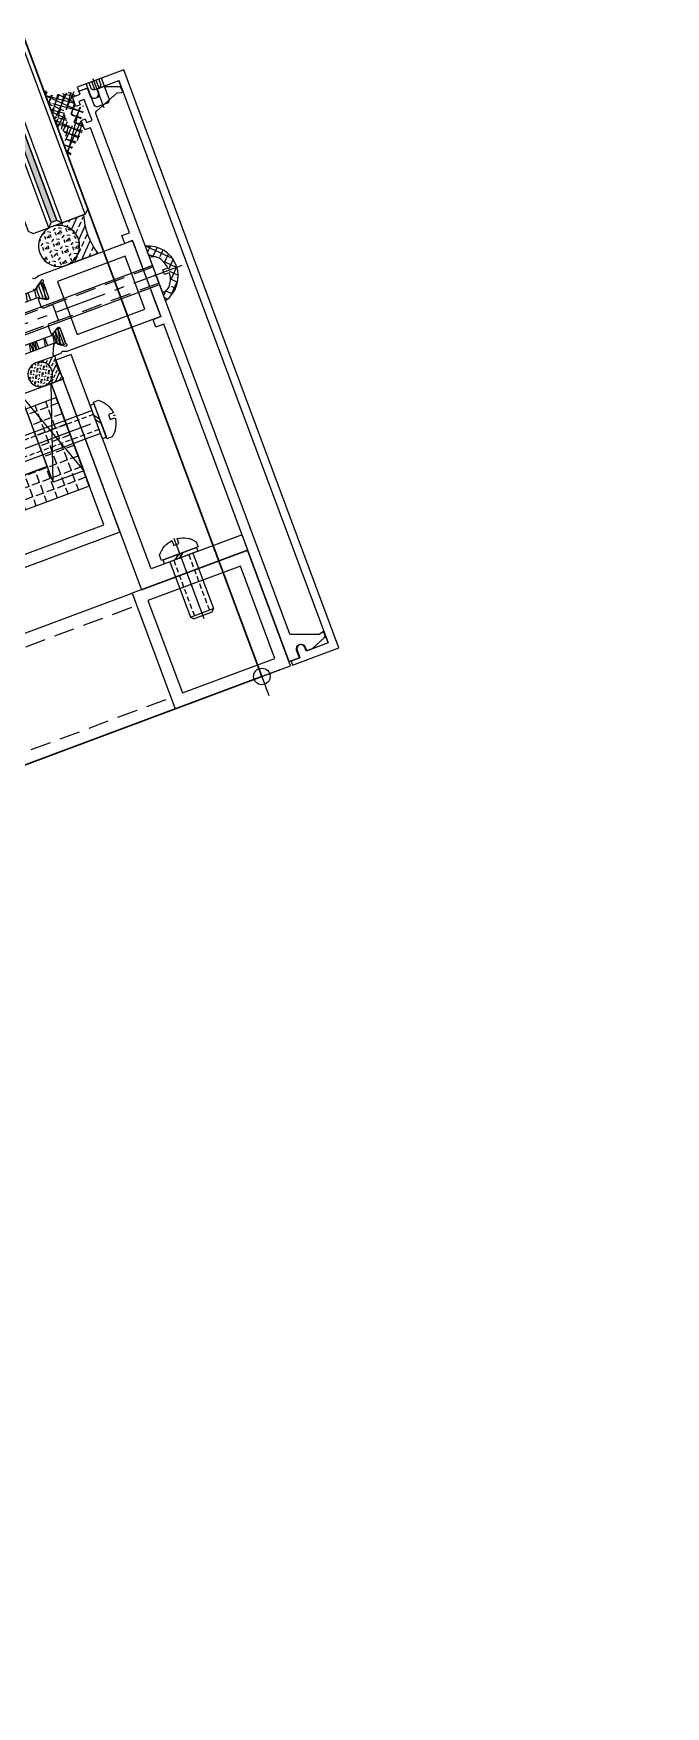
# Model space of a CAD drawing. Extents: x 12199666 to 24617114, y 1197707 to 2548648.
# Drawn here: x 12328506.2 to 12328660.1, y 1260026.6 to 1260433.6 of the extents above; entities that cross this region are included whole.
import ezdxf

# ---------------------------------------------------------------- set-up
doc = ezdxf.new("R2010")
doc.units = 0
doc.header["$LTSCALE"] = 10
doc.header["$MEASUREMENT"] = 0
for name, pattern in [('TX-PLAN-T1-F11$0$ACAD_ISO04W100', [30, 24, -3, 0, -3]), ('TX-PLAN-T1-F11$0$CENTER', [2, 1.25, -0.25, 0.25, -0.25]), ('TX-PLAN-T1-F11$0$CENTER2', [1.125, 0.75, -0.125, 0.125, -0.125]), ('TX-PLAN-T1-F11$0$CONTINOUS', [0]), ('TX-PLAN-T1-F11$0$DASHED', [0.75, 0.5, -0.25]), ('TX-PLAN-T1-F11$0$HIDDEN', [0.375, 0.25, -0.125])]:
    doc.linetypes.add(name, pattern=pattern)
for name, color, linetype in [('TX-PLAN-T1-F11$0$01', 1, 'Continuous'), ('TX-PLAN-T1-F11$0$F-Alum', 4, 'Continuous'), ('TX-PLAN-T1-F11$0$F-Bolt', 32, 'Continuous'), ('TX-PLAN-T1-F11$0$F-center', 6, 'TX-PLAN-T1-F11$0$ACAD_ISO04W100'), ('TX-PLAN-T1-F11$0$F-dashed line', 8, 'TX-PLAN-T1-F11$0$DASHED'), ('TX-PLAN-T1-F11$0$F-dim', 1, 'Continuous'), ('TX-PLAN-T1-F11$0$F-Glass', 5, 'Continuous'), ('TX-PLAN-T1-F11$0$F-Glazing', 8, 'Continuous'), ('TX-PLAN-T1-F11$0$F-Misc', 1, 'Continuous'), ('TX-PLAN-T1-F11$0$F_MISC', 8, 'Continuous'), ('TX-PLAN-T1-F11$0$HAT', 155, 'Continuous'), ('TX-PLAN-T1-F11$0$Hatch', 8, 'Continuous'), ('TX-PLAN-T1-F11$0$Hatch @ 1 VP1', 8, 'Continuous'), ('TX-PLAN-T1-F11$0$Hatch @ 1 VPModel', 8, 'Continuous'), ('TX-PLAN-T1-F11$0$TC', 4, 'Continuous'), ('TX-PLAN-T1-F11$0$中心线', 1, 'TX-PLAN-T1-F11$0$CENTER2'), ('TX-PLAN-T1-F11$0$虚线', 8, 'TX-PLAN-T1-F11$0$HIDDEN'), ('TX-PLAN-T1-F11$0$螺栓钉类', 241, 'Continuous')]:
    doc.layers.add(name, color=color, linetype=linetype)
for name, color, linetype, lineweight in [('TX-PLAN-T1-F11$0$_EDO-ALUMINIUM-SECTION', 90, 'Continuous', 30), ('TX-PLAN-T1-F11$0$A-ANNO-SYMB', 7, 'Continuous', 25), ('TX-PLAN-T1-F11$0$幕墙线', 114, 'Continuous', 30)]:
    doc.layers.add(name, color=color, linetype=linetype, lineweight=lineweight)

# ---------------------------------------------------------------- blocks, each defined once
blk = doc.blocks.new('TX-PLAN-T1-F11$0$A$C3FFC0167')
at = {"layer": 'TX-PLAN-T1-F11$0$F-dim'}
for p, q in [((0, 5), (0, -5)), ((-5, 0), (5, 0))]:
    blk.add_line(p, q, dxfattribs=at)
blk.add_circle((0, 0), 2, dxfattribs=at)
blk = doc.blocks.new('*U340')
at = {"layer": 'TX-PLAN-T1-F11$0$Hatch @ 1 VP1'}
h = blk.add_hatch(dxfattribs=at)
h.set_pattern_fill('M_GASKET-PISA', color=256, style=0, pattern_type=2)
h.set_pattern_definition([(35.42361603529756, (46.60972058696914, 1.263505759628975), (-0.8694256507828639, 1.222333439680349), []), (125.4236160352975, (46.60972058696914, 1.263505759628975), (-1.222333439680349, -0.8694256507828639), [])])
edge = h.paths.add_edge_path()
edge.add_arc((-1.005758292417113, 2.700000001565058), 1.500000000000064, 269.9999999999914, 310.5724313148193)
edge.add_line((-0.03014508089836454, 1.560623478412708), (1.229683999648614, 2.639376524703948))
edge.add_arc((2.205297211167363, 1.500000001551598), 1.500000000000089, 89.99999999999142, 130.5724313148186, ccw=False)
edge.add_line((2.20529721116759, 3.000000001551598), (2.741785272946117, 3.00000000156524))
edge.add_arc((2.741785272946345, 6.00000000156524), 3.000000000000028, 269.9999999999956, 323.2382780301331)
edge.add_line((5.145179432466875, 4.204534459154274), (7.713046174758574, 7.641857975019775))
edge.add_arc((7.793159313408751, 7.58200912360553), 0.09999999999985255, 115.93827802975, 143.2382780298942, ccw=False)
edge.add_line((7.749419046879666, 7.671935699677306), (9.503507258835953, 8.525123814462859))
edge.add_arc((9.394279516007828, 8.750000003056812), 0.249999999999963, 295.9069544241082, 449.9999999998437)
edge.add_line((9.39427951600851, 9.000000003056812), (6.620583798811595, 9.000000003062269))
edge.add_line((6.620583798811595, 9.000000003062269), (4.773622509620282, 8.04671219667307))
edge.add_arc((3.62699862340969, 10.26825527831079), 2.499999999999945, 214.0621029693552, 297.299999999996, ccw=False)
edge.add_arc((1.307391891253701, 8.70000000312939), 0.2999999999997213, 34.06210296926611, 89.99999999978287)
edge.add_line((1.307391891254838, 9.000000003128662), (-1.589216802361761, 9.000000003135028))
edge.add_arc((-1.589216802362216, 8.750000003135028), 0.2499999999999152, 89.99999999989583, 256.4770942316625)
edge.add_line((-1.64767532243286, 8.506930874220416), (-0.02726917610675628, 8.096945104279257))
edge.add_arc((-0.05179766443939116, 7.999999999915417), 0.0999999999999834, -90.00000000013023, 75.80132993312759, ccw=False)
edge.add_line((-0.05179766443961853, 7.899999999915053), (-0.108955418213327, 7.899999999915053))
edge.add_arc((-0.1089554182137817, 10.39999999991505), 2.499999999999434, 215.2344178976467, 270.00000000001046, ccw=False)
edge.add_arc((-2.2326314786485, 8.900000003135574), 0.1000000000007252, 35.234417898605, 90.00000000078164)
edge.add_line((-2.232631478649864, 9.000000003135938), (-4.881168839528527, 9.000000003142304))
edge.add_arc((-4.881168839528982, 8.750000003142304), 0.2500000000000154, 89.99999999989578, 256.4770942317193)
edge.add_line((-4.939627359599399, 8.506930874227692), (-3.319221213273295, 8.096945104286533))
edge.add_arc((-3.34374970160593, 7.999999999922693), 0.0999999999999834, -90.00000000013023, 75.80132993312759, ccw=False)
edge.add_line((-3.343749701606157, 7.899999999922329), (-3.400907455379411, 7.899999999922329))
edge.add_arc((-3.400907455379865, 10.39999999992233), 2.499999999999949, 214.3262280799825, 270.0000000000104, ccw=False)
edge.add_arc((-5.548092091564513, 8.933849210224253), 0.1000000000000372, 34.32622808016425, 110.1544525972612)
edge.add_arc((-6.443927377176806, 11.37464398673728), 2.499999999999543, 265.3665045616222, 290.154452597025, ccw=False)
edge.add_line((-6.645881460149894, 8.88281442828611), (-8.091786761774756, 9.000000003144123))
edge.add_arc((-8.111982170071997, 8.750817047299279), 0.2499999999999778, 85.36650456163848, 250.7880419743665)
edge.add_line((-8.194248104436383, 8.514740119067937), (-7.412072788158412, 8.239907198840228))
edge.add_arc((-8.075076055456293, 6.352997909141777), 1.999999999999966, 8.473551534714375, 70.64005609634751, ccw=False)
edge.add_line((-6.096908078050546, 6.64770361517094), (-5.244518011203127, 2.024790390883936))
edge.add_arc((-4.749999999999773, 2.098627621301603), 0.5000000000001517, 188.4921821239047, 359.9999999997688)
edge.add_line((-4.249999999999773, 2.098627621299784), (-4.249999999999773, 2.700000001565058))
edge.add_arc((-3.949999999999818, 2.700000001565058), 0.3000000000000682, 90, 180.0000000000217, ccw=False)
edge.add_line((-3.949999999999818, 3.00000000156524), (-1.55130166063168, 3.00000000156524))
edge.add_arc((-1.55130166063168, 2.700000001565058), 0.3000000000000966, 2.7114310796605423e-11, 90, ccw=False)
edge.add_line((-1.251301660631498, 2.700000001565058), (-1.251301660631498, 1.400000001564877))
edge.add_arc((-1.051301660631452, 1.400000001564877), 0.1999999999999602, 180.0000000000408, 270)
edge.add_line((-1.051301660631452, 1.200000001565058), (-1.00575829241734, 1.200000001565058))
edge = h.paths.add_edge_path(flags=16)
edge.add_arc((-1.310476532774146, 5.200000001565058), 0.4999999999999456, 188.3111422397304, 269.9999999999739)
edge.add_line((-1.310476532774373, 4.700000001565058), (1.520024613216037, 4.700000001565058))
edge.add_arc((1.520024613216037, 5.200000001565058), 0.4999999999999762, 270, 323.238278030144)
edge.add_line((1.920590306469421, 4.900755744496564), (2.29411737345049, 5.400755744496564))
edge.add_arc((1.893551680196879, 5.700000001565058), 0.5000000000000022, 323.2382780301569, 450)
edge.add_line((1.893551680196879, 6.200000001565058), (-1.456559369031083, 6.200000001565058))
edge.add_arc((-1.456559369031311, 5.700000001565058), 0.4999999999998603, 89.99999999997395, 188.3111422397347)
edge.add_line((-1.95130821782368, 5.627725686498707), (-1.80522538156697, 5.127725686498707))
at = {"layer": 'TX-PLAN-T1-F11$0$Hatch @ 1 VPModel'}
h = blk.add_hatch(dxfattribs=at)
h.set_pattern_fill('M_GASKET-PISA', color=256, style=0, pattern_type=2)
h.set_pattern_definition([(45, (45.74999999999977, 8.999999999998408), (-1.060660171779821, 1.060660171779821), []), (135, (45.74999999999977, 8.999999999998408), (-1.060660171779821, -1.060660171779821), [])])
edge = h.paths.add_edge_path()
edge.add_arc((-1.005758292417113, 2.700000001565058), 1.500000000000064, 269.9999999999914, 310.5724313148193)
edge.add_line((-0.03014508089836454, 1.560623478412708), (1.229683999648614, 2.639376524703948))
edge.add_arc((2.205297211167363, 1.500000001551598), 1.500000000000089, 89.99999999999142, 130.5724313148186, ccw=False)
edge.add_line((2.20529721116759, 3.000000001551598), (2.741785272946117, 3.00000000156524))
edge.add_arc((2.741785272946345, 6.00000000156524), 3.000000000000028, 269.9999999999956, 323.2382780301331)
edge.add_line((5.145179432466875, 4.204534459154274), (7.713046174758574, 7.641857975019775))
edge.add_arc((7.793159313408751, 7.58200912360553), 0.09999999999985255, 115.93827802975, 143.2382780298942, ccw=False)
edge.add_line((7.749419046879666, 7.671935699677306), (9.503507258835953, 8.525123814462859))
edge.add_arc((9.394279516007828, 8.750000003056812), 0.249999999999963, 295.9069544241082, 449.9999999998437)
edge.add_line((9.39427951600851, 9.000000003056812), (6.620583798811595, 9.000000003062269))
edge.add_line((6.620583798811595, 9.000000003062269), (4.773622509620282, 8.04671219667307))
edge.add_arc((3.62699862340969, 10.26825527831079), 2.499999999999945, 214.0621029693552, 297.299999999996, ccw=False)
edge.add_arc((1.307391891253701, 8.70000000312939), 0.2999999999997213, 34.06210296926611, 89.99999999978287)
edge.add_line((1.307391891254838, 9.000000003128662), (-1.589216802361761, 9.000000003135028))
edge.add_arc((-1.589216802362216, 8.750000003135028), 0.2499999999999152, 89.99999999989583, 256.4770942316625)
edge.add_line((-1.64767532243286, 8.506930874220416), (-0.02726917610675628, 8.096945104279257))
edge.add_arc((-0.05179766443939116, 7.999999999915417), 0.0999999999999834, -90.00000000013023, 75.80132993312759, ccw=False)
edge.add_line((-0.05179766443961853, 7.899999999915053), (-0.108955418213327, 7.899999999915053))
edge.add_arc((-0.1089554182137817, 10.39999999991505), 2.499999999999434, 215.2344178976467, 270.00000000001046, ccw=False)
edge.add_arc((-2.2326314786485, 8.900000003135574), 0.1000000000007252, 35.234417898605, 90.00000000078164)
edge.add_line((-2.232631478649864, 9.000000003135938), (-4.881168839528527, 9.000000003142304))
edge.add_arc((-4.881168839528982, 8.750000003142304), 0.2500000000000154, 89.99999999989578, 256.4770942317193)
edge.add_line((-4.939627359599399, 8.506930874227692), (-3.319221213273295, 8.096945104286533))
edge.add_arc((-3.34374970160593, 7.999999999922693), 0.0999999999999834, -90.00000000013023, 75.80132993312759, ccw=False)
edge.add_line((-3.343749701606157, 7.899999999922329), (-3.400907455379411, 7.899999999922329))
edge.add_arc((-3.400907455379865, 10.39999999992233), 2.499999999999949, 214.3262280799825, 270.0000000000104, ccw=False)
edge.add_arc((-5.548092091564513, 8.933849210224253), 0.1000000000000372, 34.32622808016425, 110.1544525972612)
edge.add_arc((-6.443927377176806, 11.37464398673728), 2.499999999999543, 265.3665045616222, 290.154452597025, ccw=False)
edge.add_line((-6.645881460149894, 8.88281442828611), (-8.091786761774756, 9.000000003144123))
edge.add_arc((-8.111982170071997, 8.750817047299279), 0.2499999999999778, 85.36650456163848, 250.7880419743665)
edge.add_line((-8.194248104436383, 8.514740119067937), (-7.412072788158412, 8.239907198840228))
edge.add_arc((-8.075076055456293, 6.352997909141777), 1.999999999999966, 8.473551534714375, 70.64005609634751, ccw=False)
edge.add_line((-6.096908078050546, 6.64770361517094), (-5.244518011203127, 2.024790390883936))
edge.add_arc((-4.749999999999773, 2.098627621301603), 0.5000000000001517, 188.4921821239047, 359.9999999997688)
edge.add_line((-4.249999999999773, 2.098627621299784), (-4.249999999999773, 2.700000001565058))
edge.add_arc((-3.949999999999818, 2.700000001565058), 0.3000000000000682, 90, 180.0000000000217, ccw=False)
edge.add_line((-3.949999999999818, 3.00000000156524), (-1.55130166063168, 3.00000000156524))
edge.add_arc((-1.55130166063168, 2.700000001565058), 0.3000000000000966, 2.7114310796605423e-11, 90, ccw=False)
edge.add_line((-1.251301660631498, 2.700000001565058), (-1.251301660631498, 1.400000001564877))
edge.add_arc((-1.051301660631452, 1.400000001564877), 0.1999999999999602, 180.0000000000408, 270)
edge.add_line((-1.051301660631452, 1.200000001565058), (-1.00575829241734, 1.200000001565058))
edge = h.paths.add_edge_path(flags=16)
edge.add_arc((-1.310476532774146, 5.200000001565058), 0.4999999999999456, 188.3111422397304, 269.9999999999739)
edge.add_line((-1.310476532774373, 4.700000001565058), (1.520024613216037, 4.700000001565058))
edge.add_arc((1.520024613216037, 5.200000001565058), 0.4999999999999762, 270, 323.238278030144)
edge.add_line((1.920590306469421, 4.900755744496564), (2.29411737345049, 5.400755744496564))
edge.add_arc((1.893551680196879, 5.700000001565058), 0.5000000000000022, 323.2382780301569, 450)
edge.add_line((1.893551680196879, 6.200000001565058), (-1.456559369031083, 6.200000001565058))
edge.add_arc((-1.456559369031311, 5.700000001565058), 0.4999999999998603, 89.99999999997395, 188.3111422397347)
edge.add_line((-1.95130821782368, 5.627725686498707), (-1.80522538156697, 5.127725686498707))
blk = doc.blocks.new('TX-PLAN-T1-F11$0$A$C08103915')
at = {"layer": 'TX-PLAN-T1-F11$0$Hatch'}
blk.add_blockref('*U340', (0, 0), dxfattribs=at)
blk = doc.blocks.new('*U170')
at = {"layer": 'TX-PLAN-T1-F11$0$HAT'}
h = blk.add_hatch(dxfattribs=at)
h.set_pattern_fill('ANSI33', color=256, scale=0.8333333333333334)
h.set_pattern_definition([(45, (-71600.10462562989, -19870.70319001427), (-1.870886691889406, 1.870886691889406), []), (45, (-71598.23373812989, -19870.70319001427), (-1.870886691889406, 1.870886691889406), [1.322916666666667, -0.6614583333333337])])
edge = h.paths.add_edge_path()
edge.add_arc((5, 18.47060166783501), 19.13538936034043, 254.8530260690202, 285.14697393097975, ccw=False)
edge.add_line((0, -5.921189464667496e-16), (0, -7.911287266330572))
edge.add_arc((5, -8.171557151248035), 5.006769458742329, 2.979783772836811, 177.0202162271633, ccw=False)
edge.add_line((10, -7.911287266330572), (10, -8.881784197001252e-16))
h = blk.add_hatch(dxfattribs=at)
h.set_pattern_fill('HEX', color=256, scale=0.8333333333333334)
h.set_pattern_definition([(0, (-71600.10462562989, -19870.70319001427), (0, 1.374815), [0.79375, -1.5875]), (120, (-71600.10462562989, -19870.70319001427), (-1.190624715503903, -0.6874074999999996), [0.7937499999999992, -1.587499999999998]), (59.99999999999999, (-71599.31087562989, -19870.70319001427), (-1.190624715503903, 0.6874075000000001), [0.7937499999999998, -1.5875])])
edge = h.paths.add_edge_path()
edge.add_arc((5, -8.17155715124803), 5.006769458742329, 0, 360)
at = {"layer": 'TX-PLAN-T1-F11$0$01'}
blk.add_lwpolyline([(10, -5.921189464667496e-16, -0.1329575385010826), (0, -5.921189464667496e-16), (0, -7.911287266330572, -0.9492999147649731), (10, -7.911287266330572)], format="xyb", close=True, dxfattribs=at)
blk.add_circle((5, -8.17155715124803), 5.006769458742329, dxfattribs=at)
blk = doc.blocks.new('*U163')
at = {"linetype": 'Continuous'}
blk.add_hatch(color=4, dxfattribs=at).paths.add_polyline_path([(-39.56000000512402, 1.000000000547189), (-39.55999974921176, 715.1501505394342), (-41.07999974921176, 715.1501505388864), (-41.08000000512402, 0.9999999999995453)])
at = {"color": 4, "linetype": 'Continuous'}
blk.add_lwpolyline([(-39.56000000512402, 1.000000000547189), (-39.55999974921176, 715.1501505394342), (-41.07999974921176, 715.1501505388864), (-41.08000000512402, 0.9999999999995453)], close=True, dxfattribs=at)
at = {"layer": 'TX-PLAN-T1-F11$0$F-Glass'}
for points in [[(-49.07999974921176, 715.1501505388866), (-49.08000000512402, 0.9999999999995453), (-48.08000000512402, -4.547473508864641e-13), (-42.08000000512402, -4.547473508864641e-13), (-41.08000000512402, 0.9999999999995453), (-41.07999974921176, 715.1501505388868)], [(-33.55999974921176, 715.150150540155), (-33.56000000512402, 1.000000001267765), (-34.56000000512402, 1.267764559997886e-09), (-38.56000000512402, 5.471889608088532e-10), (-39.56000000512402, 1.000000000547189), (-39.55999974921176, 715.1501505394344)]]:
    blk.add_lwpolyline(points, dxfattribs=at)
at = {"layer": 'TX-PLAN-T1-F11$0$TC', "color": 9, "linetype": 'Continuous'}
for p, q in [((-48.08000000512402, -4.547473508864641e-13), (-48.07999974921176, 715.1501505388866)), ((-42.08000000512402, -4.547473508864641e-13), (-42.07999974921176, 715.1501505388868)), ((-38.56000000512402, 5.471889608088532e-10), (-38.55999974921176, 715.1501505394344))]:
    blk.add_line(p, q, dxfattribs=at)
blk = doc.blocks.new('TX-PLAN-T1-F11$0$ld')
blk.add_lwpolyline([(2, 3.637978807091713e-12), (2, 5.599999999954889), (1.5, 6.099999999954889), (-1.5, 6.099999999954889), (-2, 5.599999999954889), (-2, -3.637978807091713e-12)])
at = {"layer": 'TX-PLAN-T1-F11$0$A-ANNO-SYMB', "color": 0}
blk.add_line((-2, -3.637978807091713e-12), (2, 3.637978807091713e-12), dxfattribs=at)
at = {"layer": 'TX-PLAN-T1-F11$0$F-center'}
blk.add_lwpolyline([(0, -0.6418073780077975), (0, 6.887223995901877)], dxfattribs=at)
at = {"layer": 'TX-PLAN-T1-F11$0$F-dashed line'}
for points in [[(1.299999999988358, 3.637978807091713e-12), (1.299999999988358, 1.519894829230907), (0.7404679261962883, 1.999999999952706), (-0.7404679261962883, 1.999999999952706), (-1.299999999988358, 1.519894829230907), (-1.299999999988358, -3.637978807091713e-12)], [(-0.5557468123733997, 0), (-0.5557468123733997, 1.999999999952706)], [(0.5557468123733997, 0), (0.5557468123733997, 1.999999999952706)]]:
    blk.add_lwpolyline(points, dxfattribs=at)
blk = doc.blocks.new('TX-PLAN-T1-F11$0$qertqtwet')
at = {"layer": 'TX-PLAN-T1-F11$0$F-Glazing'}
h = blk.add_hatch(dxfattribs=at)
h.set_pattern_fill('ANSI37', color=256, angle=270.0000000000034, style=0)
h.set_pattern_definition([(315.0000000000033, (-29614.42304775224, -25731.69154979243), (1.122532015133579, 1.122532015133709), []), (45.00000000000334, (-29614.42304775224, -25731.69154979243), (-1.122532015133709, 1.122532015133579), [])])
h.paths.add_polyline_path([(-29820.57937317537, -22812.52878940574), (-29818.8122062625, -22812.52878940575), (-29818.8122062625, -22810.33161240899, 0.323428697050681), (-29824.22649746502, -22816.97082330404), (-29822.2096299913, -22816.97082330405, -0.1185157189850159), (-29821.23881053725, -22812.93261066923, -0.2818610536571748)])
h.paths.add_polyline_path([(-29822.2096299913, -22816.97082330405), (-29824.22649746502, -22816.97082330404, 0.3560576311528728), (-29818.8122062625, -22824.46540130571), (-29818.8122062625, -22821.41285720236), (-29820.57937317537, -22821.41285720236, -0.2818610536571745), (-29821.23881053725, -22821.00903593886, -0.1185157189850159)])
at = {"color": 8, "linetype": 'TX-PLAN-T1-F11$0$DASHED'}
for p, q in [((-29818.81220626278, -22814.88745477372, -46928.13187290396), (-29758.81220626278, -22814.88745477372, -46928.13187290396)), ((-29818.81220626278, -22814.88745477372, -46928.13187290396), (-29758.81220626278, -22814.88745477372, -46928.13187290396)), ((-29818.81220626278, -22819.05412144038, -46928.13187290396), (-29758.81220626278, -22819.05412144038, -46928.13187290396)), ((-29818.81220626278, -22819.05412144038, -46928.13187290396), (-29758.81220626278, -22819.05412144038, -46928.13187290396))]:
    blk.add_line(p, q, dxfattribs=at)
at = {"color": 8, "linetype": 'TX-PLAN-T1-F11$0$CENTER'}
blk.add_line((-29825.47887292947, -22816.97078810705, -46928.13187290396), (-29754.64553959612, -22816.97078810705, -46928.13187290396), dxfattribs=at)
blk.add_line((-29825.47887292947, -22816.97078810705, -46928.13187290396), (-29754.64553959612, -22816.97078810705, -46928.13187290396), dxfattribs=at)
blk.add_arc((-29816.92428280844, -22817.39850685732, -23464.06593645198), 7.314728437362906, 104.9572881810436, 255.0427118187282)
at = {"layer": 'TX-PLAN-T1-F11$0$F-Bolt', "elevation": -46928.13187290396}
blk.add_lwpolyline([(-29820.98789410364, -22820.49255707884, 0.2099352819367999), (-29819.32357117219, -22821.47078796239), (-29818.81220753584, -22821.47078810705), (-29818.81220498975, -22812.47078810705), (-29819.3235686261, -22812.47078796277, 0.2099352819368), (-29820.98789211101, -22813.44901790502, 0.1433843212667726), (-29822.08493336194, -22816.35715081947), (-29820.79994085657, -22816.35715118109), (-29820.79994120376, -22817.58442390836), (-29822.08493370902, -22817.58442354483, 0.1433843212667727)], format="xyb", close=True, dxfattribs=at)
blk.add_lwpolyline([(-29820.98789410364, -22820.49255707884, 0.2099352819367999), (-29819.32357117219, -22821.47078796239), (-29818.81220753584, -22821.47078810705), (-29818.81220498975, -22812.47078810705), (-29819.3235686261, -22812.47078796277, 0.2099352819368), (-29820.98789211101, -22813.44901790502, 0.1433843212667726), (-29822.08493336194, -22816.35715081947), (-29820.79994085657, -22816.35715118109), (-29820.79994120376, -22817.58442390836), (-29822.08493370902, -22817.58442354483, 0.1433843212667727)], format="xyb", close=True, dxfattribs=at)
blk.add_lwpolyline([(-29818.81220626278, -22819.47078810705), (-29759.22887292947, -22819.47078810705), (-29758.81220626278, -22819.05412144038), (-29758.81220626278, -22814.88745477372), (-29759.22887292947, -22814.47078810705), (-29818.81220626278, -22814.47078810705)], dxfattribs=at)
blk.add_lwpolyline([(-29818.81220626278, -22819.47078810705), (-29759.22887292947, -22819.47078810705), (-29758.81220626278, -22819.05412144038), (-29758.81220626278, -22814.88745477372), (-29759.22887292947, -22814.47078810705), (-29818.81220626278, -22814.47078810705)], dxfattribs=at)
blk = doc.blocks.new('*U341')
at = {"layer": 'TX-PLAN-T1-F11$0$Hatch @ 1 VP1'}
h = blk.add_hatch(dxfattribs=at)
h.set_pattern_fill('M_SYNTHETIC-PISA', color=256, pattern_type=2)
h.set_pattern_definition([(80.42361603529756, (60.74734227051181, 419.571008317605), (-5.916388149900571, 0.9981739626518497), []), (80.42361603529756, (61.48689078924938, 419.4462365722735), (-5.916388149900571, 0.9981739626518497), []), (80.42361603529756, (62.22643930798695, 419.321464826942), (-5.916388149900571, 0.9981739626518497), []), (80.42361603529756, (64.44508486419966, 418.9471495909476), (-5.916388149900571, 0.9981739626518497), [])])
edge = h.paths.add_edge_path()
edge.add_arc((-6.87320508075617, -1.599999999999832), 0.5000000000000772, 270.0000000000381, 300.0000000000389, ccw=False)
edge.add_line((-6.873205080755838, -2.099999999999909), (-6.900000000000205, -2.099999999999909))
edge.add_arc((-6.900000000000205, -1.599999999999909), 0.5, 180, 270, ccw=False)
edge.add_line((-7.400000000000205, -1.599999999999909), (-7.400000000000205, 1.600000000000364))
edge.add_arc((-6.900000000000205, 1.600000000000364), 0.5, 90, 180, ccw=False)
edge.add_line((-6.900000000000205, 2.100000000000364), (-6.873205080757202, 2.099999999999909))
edge.add_arc((-6.873205080757574, 1.599999999999688), 0.5000000000002212, 59.999999999965496, 89.99999999995748, ccw=False)
edge.add_line((-6.623205080757202, 2.033012701891948), (-4.833974596215853, 1))
edge.add_line((-4.833974596215853, 1), (4.833974596215398, 1))
edge.add_line((4.833974596215398, 1), (6.623205080756748, 2.033012701891948))
edge.add_arc((6.87320508075709, 1.599999999999793), 0.5000000000001159, 90.00000000003928, 120.00000000003769, ccw=False)
edge.add_line((6.873205080756748, 2.099999999999909), (6.89999999999975, 2.100000000000364))
edge.add_arc((6.89999999999975, 1.600000000000364), 0.5, 0, 90, ccw=False)
edge.add_line((7.39999999999975, 1.600000000000364), (7.39999999999975, -1.599999999999909))
edge.add_arc((6.89999999999975, -1.599999999999909), 0.5, -90, 0, ccw=False)
edge.add_line((6.89999999999975, -2.099999999999909), (6.873205080755383, -2.099999999999909))
edge.add_arc((6.873205080755718, -1.599999999999822), 0.5000000000000873, 239.99999999996152, 269.99999999996163, ccw=False)
edge.add_line((6.623205080755383, -2.033012701891948), (4.833974596216308, -1))
edge.add_line((4.833974596216308, -1), (-4.833974596216308, -1))
edge.add_line((-4.833974596216308, -1), (-6.623205080755838, -2.033012701891948))
at = {"layer": 'TX-PLAN-T1-F11$0$Hatch @ 1 VPModel'}
h = blk.add_hatch(dxfattribs=at)
h.set_pattern_fill('M_SYNTHETIC-PISA', color=256, pattern_type=2)
h.set_pattern_definition([(90, (-9.900000006500932, 423.8302261678061), (-6, 3.673940397442059e-16), []), (90, (-9.150000006500932, 423.8302261678061), (-6, 3.673940397442059e-16), []), (90, (-8.400000006500932, 423.8302261678061), (-6, 3.673940397442059e-16), []), (90, (-6.150000006500932, 423.8302261678061), (-6, 3.673940397442059e-16), [])])
edge = h.paths.add_edge_path()
edge.add_arc((-6.87320508075617, -1.599999999999832), 0.5000000000000772, 270.0000000000381, 300.0000000000389, ccw=False)
edge.add_line((-6.873205080755838, -2.099999999999909), (-6.900000000000205, -2.099999999999909))
edge.add_arc((-6.900000000000205, -1.599999999999909), 0.5, 180, 270, ccw=False)
edge.add_line((-7.400000000000205, -1.599999999999909), (-7.400000000000205, 1.600000000000364))
edge.add_arc((-6.900000000000205, 1.600000000000364), 0.5, 90, 180, ccw=False)
edge.add_line((-6.900000000000205, 2.100000000000364), (-6.873205080757202, 2.099999999999909))
edge.add_arc((-6.873205080757574, 1.599999999999688), 0.5000000000002212, 59.999999999965496, 89.99999999995748, ccw=False)
edge.add_line((-6.623205080757202, 2.033012701891948), (-4.833974596215853, 1))
edge.add_line((-4.833974596215853, 1), (4.833974596215398, 1))
edge.add_line((4.833974596215398, 1), (6.623205080756748, 2.033012701891948))
edge.add_arc((6.87320508075709, 1.599999999999793), 0.5000000000001159, 90.00000000003928, 120.00000000003769, ccw=False)
edge.add_line((6.873205080756748, 2.099999999999909), (6.89999999999975, 2.100000000000364))
edge.add_arc((6.89999999999975, 1.600000000000364), 0.5, 0, 90, ccw=False)
edge.add_line((7.39999999999975, 1.600000000000364), (7.39999999999975, -1.599999999999909))
edge.add_arc((6.89999999999975, -1.599999999999909), 0.5, -90, 0, ccw=False)
edge.add_line((6.89999999999975, -2.099999999999909), (6.873205080755383, -2.099999999999909))
edge.add_arc((6.873205080755718, -1.599999999999822), 0.5000000000000873, 239.99999999996152, 269.99999999996163, ccw=False)
edge.add_line((6.623205080755383, -2.033012701891948), (4.833974596216308, -1))
edge.add_line((4.833974596216308, -1), (-4.833974596216308, -1))
edge.add_line((-4.833974596216308, -1), (-6.623205080755838, -2.033012701891948))
blk = doc.blocks.new('TX-PLAN-T1-F11$0$A$C455C3A01')
at = {"color": 0, "linetype": 'ByBlock'}
blk.add_lwpolyline([(-6.623205080755838, -2.033012701891948, -0.1316524975873993), (-6.873205080755838, -2.099999999999909), (-6.900000000000205, -2.099999999999909, -0.414213562373095), (-7.400000000000205, -1.599999999999909), (-7.400000000000205, 1.600000000000364, -0.414213562373095), (-6.900000000000205, 2.100000000000364), (-6.873205080757202, 2.099999999999909, -0.1316524975873601), (-6.623205080757202, 2.033012701891948), (-4.833974596215853, 1), (4.833974596215398, 1), (6.623205080756748, 2.033012701891948, -0.1316524975873888), (6.873205080756748, 2.099999999999909), (6.89999999999975, 2.100000000000364, -0.4142135623730949), (7.39999999999975, 1.600000000000364), (7.39999999999975, -1.599999999999909, -0.4142135623730951), (6.89999999999975, -2.099999999999909), (6.873205080755383, -2.099999999999909, -0.1316524975873966), (6.623205080755383, -2.033012701891948), (4.833974596216308, -1), (-4.833974596216308, -1)], format="xyb", close=True, dxfattribs=at)
at = {"layer": 'TX-PLAN-T1-F11$0$Hatch'}
blk.add_blockref('*U341', (0, 0), dxfattribs=at)
blk = doc.blocks.new('*U181')
at = {"layer": 'TX-PLAN-T1-F11$0$HAT'}
h = blk.add_hatch(dxfattribs=at)
h.set_pattern_fill('ANSI33', color=256, scale=0.5)
h.set_pattern_definition([(44.99999999999999, (-42960.06277537793, -11922.42191400856), (-1.122532015133644, 1.122532015133644), []), (44.99999999999999, (-42958.94024287794, -11922.42191400856), (-1.122532015133644, 1.122532015133644), [0.7937500000000004, -0.3968750000000002])])
edge = h.paths.add_edge_path()
edge.add_arc((3, 11.082361000701), 11.48123361620425, 254.8530260690202, 285.14697393097975, ccw=False)
edge.add_line((0, -1.77635683940025e-15), (0, -4.746772359798345))
edge.add_arc((3, -4.902934290748822), 3.004061675245397, 2.979783772836811, 177.0202162271633, ccw=False)
edge.add_line((6, -4.746772359798345), (6, -1.77635683940025e-15))
h = blk.add_hatch(dxfattribs=at)
h.set_pattern_fill('HEX', color=256, scale=0.5)
h.set_pattern_definition([(0, (-42960.06277537793, -11922.42191400856), (0, 0.8248889999999994), [0.47625, -0.9525]), (120, (-42960.06277537793, -11922.42191400856), (-0.7143748293023419, -0.4124444999999997), [0.4762499999999995, -0.9524999999999989]), (59.99999999999999, (-42959.58652537793, -11922.42191400856), (-0.7143748293023419, 0.4124444999999999), [0.4762499999999997, -0.9524999999999995])])
edge = h.paths.add_edge_path()
edge.add_arc((3, -4.902934290748819), 3.004061675245397, 0, 360)
at = {"layer": 'TX-PLAN-T1-F11$0$01'}
blk.add_lwpolyline([(6, -1.77635683940025e-15, -0.1329575385010826), (0, -1.77635683940025e-15), (0, -4.746772359798345, -0.9492999147649731), (6, -4.746772359798345)], format="xyb", close=True, dxfattribs=at)
blk.add_circle((3, -4.902934290748819), 3.004061675245397, dxfattribs=at)
blk = doc.blocks.new('*U175')
at = {"layer": 'TX-PLAN-T1-F11$0$中心线', "color": 1, "linetype": 'TX-PLAN-T1-F11$0$CENTER', "ltscale": 2.357947691000002}
blk.add_line((-2.842170943040401e-14, 30.90048662063384), (2.842170943040401e-14, -4.956409502317115), dxfattribs=at)
at = {"layer": 'TX-PLAN-T1-F11$0$虚线', "linetype": 'TX-PLAN-T1-F11$0$HIDDEN', "ltscale": 0.5}
for p, q in [((-1.948286311568523, 1.13686837721616e-13), (-1.94828631156858, 30.00000000000011)), ((1.948286311568523, 1.13686837721616e-13), (1.948286311568467, 30.00000000000011))]:
    blk.add_line(p, q, dxfattribs=at)
at = {"layer": 'TX-PLAN-T1-F11$0$螺栓钉类', "color": 241, "linetype": 'Continuous'}
for p, q in [((-2.40807576862025, 30.00000000000011), (-2.999791744951636, 29.40828402366867)), ((2.99979174495158, 29.40828402366867), (-2.999791744951636, 29.40828402366867)), ((-2.999791744951636, 1.13686837721616e-13), (-2.999791744951636, 29.40828402366867)), ((2.408075768620193, 30.00000000000011), (-2.408075768620307, 30)), ((2.408075768620193, 30.00000000000011), (2.99979174495158, 29.40828402366867)), ((2.999791744951636, 1.13686837721616e-13), (2.99979174495158, 29.40828402366867)), ((-0.9100693464279175, -1), (0.5333063006401062, 0)), ((0.2446311712265015, -1), (1.688006818294525, 0))]:
    blk.add_line(p, q, dxfattribs=at)
blk.add_lwpolyline([(4.350000023841858, 0), (4.350000023841858, -1), (-4.350000023841858, -1), (-4.350000023841858, 0)], close=True, dxfattribs=at)
blk.add_lwpolyline([(-4.75, -1), (4.75, -1), (4.75, -2.319999992847443, -0.2072557309237045), (0.6600000262260437, -4.663157165050507), (0.6600000262260437, -3.379999995231628), (-0.6600000262260437, -3.379999995231628), (-0.6600000262260437, -4.663157165050507, -0.2072557309237047), (-4.75, -2.319999992847443)], format="xyb", close=True, dxfattribs=at)
blk = doc.blocks.new('*U176')
at = {"layer": 'TX-PLAN-T1-F11$0$F-Misc'}
blk.add_lwpolyline([(0, -8), (0, 0), (-22.6862628114484, 0), (-22.6862628114484, -8)], close=True, dxfattribs=at)
for points in [[(0, -8), (-22.6862628114484, 0)], [(-22.6862628114484, -8), (0, 0)]]:
    blk.add_lwpolyline(points, dxfattribs=at)
blk = doc.blocks.new('*U172')
at = {"layer": 'TX-PLAN-T1-F11$0$中心线', "color": 1, "linetype": 'TX-PLAN-T1-F11$0$CENTER', "ltscale": 2.357947691000002}
blk.add_line((-4.263256414560601e-14, 15.90048662063384), (1.4210854715202e-14, -4.956409502317115), dxfattribs=at)
at = {"layer": 'TX-PLAN-T1-F11$0$虚线', "linetype": 'TX-PLAN-T1-F11$0$HIDDEN', "ltscale": 0.5}
for p, q in [((-1.948286311568509, 1.13686837721616e-13), (-1.948286311568566, 15.00000000000011)), ((1.948286311568523, 1.13686837721616e-13), (1.948286311568481, 15.00000000000011))]:
    blk.add_line(p, q, dxfattribs=at)
at = {"layer": 'TX-PLAN-T1-F11$0$螺栓钉类', "color": 241, "linetype": 'Continuous'}
for p, q in [((-2.40807576862025, 15.00000000000011), (-2.999791744951651, 14.40828402366867)), ((2.999791744951594, 14.40828402366867), (-2.999791744951636, 14.40828402366867)), ((-2.999791744951622, 1.13686837721616e-13), (-2.999791744951651, 14.40828402366867)), ((2.408075768620179, 15.00000000000011), (-2.408075768620321, 15)), ((2.408075768620179, 15.00000000000011), (2.999791744951594, 14.40828402366867)), ((2.999791744951636, 1.13686837721616e-13), (2.999791744951594, 14.40828402366867)), ((-0.9100693464279175, -1), (0.5333063006401062, 0)), ((0.2446311712265015, -1), (1.688006818294525, 0))]:
    blk.add_line(p, q, dxfattribs=at)
blk.add_lwpolyline([(4.350000023841858, 0), (4.350000023841858, -1), (-4.350000023841858, -1), (-4.350000023841858, 0)], close=True, dxfattribs=at)
blk.add_lwpolyline([(-4.75, -1), (4.75, -1), (4.75, -2.319999992847443, -0.2072557309237045), (0.6600000262260437, -4.663157165050507), (0.6600000262260437, -3.379999995231628), (-0.6600000262260437, -3.379999995231628), (-0.6600000262260437, -4.663157165050507, -0.2072557309237047), (-4.75, -2.319999992847443)], format="xyb", close=True, dxfattribs=at)
blk = doc.blocks.new('*U193')
at = {"layer": 'TX-PLAN-T1-F11$0$Hatch'}
h = blk.add_hatch(dxfattribs=at)
h.set_pattern_fill('ANGLE', color=256, scale=9.999999999999996, angle=30.01599999723185)
h.set_pattern_definition([(30.0159999972559, (7246.22157835518, 83575.31519769797), (-1.375665006030534, 2.381185795183361), [2, -0.7500000000000002]), (120.0160000000013, (7246.22157835518, 83575.31519769797), (-2.381185795183363, -1.375665006030534), [1.999999999999999, -0.7499999999999996])])
h.paths.add_polyline_path([(395.1316129525658, -567.8030403436424), (414.1003057919443, -600.6366324613191), (433.9531735060737, -589.1610641976877), (429.9512389430311, -582.2339782480558), (417.0254576245788, -589.7076110518392), (402.0586998956278, -563.801105020364)])
at = {"layer": 'TX-PLAN-T1-F11$0$F-Alum', "flags": 128}
for points in [[(53.01061472645961, -31.80457267696329), (390.065040307818, -615.223651404347)], [(27.04169836640358, -46.80740425240947), (364.0961239619646, -630.2264829897904)]]:
    blk.add_lwpolyline(points, dxfattribs=at)
at = {"layer": 'TX-PLAN-T1-F11$0$F-Alum'}
for points in [[(309.3460307866335, -439.5040731506597), (405.3548687912989, -605.6890643946535), (437.1462707237806, -587.3224317001004), (438.6470144910272, -589.9200927575439), (435.1871296027675, -591.9189461415081), (435.1871296027675, -591.9189461415081), (404.2579426011071, -609.7874283735582), (306.4801450439263, -440.5405095017923, -0.1317235220179792), (306.3460307864007, -440.0402676794038), (306.3460307864007, -376.5853972057666), (335.2009771130979, -359.9152406854846), (336.701702574268, -362.5128979166475), (309.3460307866335, -378.3168895531417), (309.3460307866335, -439.5040731506597)], [(461.6254686759785, -578.5489749854896, -0.2637250000033299), (461.6262621562928, -578.8448641096329, 0.3595080000004977), (461.6936102539767, -579.2209144837834), (462.4485554799903, -579.8611204480549, -0.08610609256696022), (462.5581134948879, -579.9923422110442), (474.7123951152898, -601.0306250431167), (466.1576926645357, -605.9728779365832), (457.6130095296539, -610.9093424355378), (445.4153107779566, -589.7959424406727), (445.2222484536469, -588.7367935363727, 0.3595079999969891), (444.9301157828886, -588.4906063049857, -0.2637250000009912), (444.6741820534226, -588.3421174858959), (443.9160059196874, -587.0462381952384, -0.08748900000020804), (443.8798070950434, -586.9485398635006, -0.4142140000096972), (444.1211462747306, -586.5996051985276, -0.02181999999955182), (444.147073848173, -586.5960395147849), (446.5113769324962, -586.3754405859218, -0.1763270000030645), (446.7098996443674, -586.4274091642437), (447.1329865134321, -586.7200353149965, -0.1989119999914122), (447.21597614442, -586.84865956461, -0.06554299999945595), (447.2185543009546, -586.9008063474612, -0.2679490000022325), (447.1047859839164, -587.0652957589336), (446.9465899402276, -587.1401776472485, 0.267948999996922), (446.832821524702, -587.3046670766489), (446.6675671036355, -589.3278801175329, 0.5206607007311933), (447.1130826037843, -589.535555469105, 0.2134219999978007), (447.2566763621289, -589.3371094220929, -0.2134220000036281), (447.4002701204736, -589.1386633750517), (450.7363429376855, -587.2113384929689, 0.414214000006558), (450.8460361147299, -586.8015002236789), (450.7355197903235, -586.6102037230885, 0.1378520000000337), (450.6193085948471, -586.4968525094009), (449.057140695164, -585.6455380125408, -0.137851999999961), (448.9796667301562, -585.5699705565639, -0.41421400000608), (449.05279551493, -585.29674504383), (450.7527549613733, -584.3146399403195, -0.414213562373095), (451.4358187434264, -584.4974619019777), (452.6108512678184, -586.5313660459942), (456.0923113336321, -584.5200476550381), (454.9172788092401, -582.4861435110506, -0.4142135623746534), (455.1001007708255, -581.8030797290266), (456.8000602170359, -580.8209746255015, -0.4142139999915234), (457.0732857298572, -580.8941034101881, -0.1378519999968015), (457.1000506549608, -580.9989666278125), (457.0572200133465, -582.7775251609419, 0.1378519999996694), (457.0973673025146, -582.9348202173423), (457.2078836269211, -583.1261167179473, 0.4142139999933001), (457.6177218961529, -583.2358098949917), (460.9537947135977, -581.3084850128944, -0.2134220000014415), (461.1974368358497, -581.2832161145197, 0.2134220000027375), (461.4410789583344, -581.2579472162324, 0.5206607007260496), (461.4837110906374, -580.7682579129614), (459.6484452183358, -579.9007907893683, 0.2679490000005528), (459.4491181105841, -579.9171837403846), (459.3052260989789, -580.0168249688431, -0.2679490000020771), (459.1058990557212, -580.033217843622, -0.06554300000006809), (459.0620118931402, -580.0049362098362, -0.1989119999981508), (458.9920387926977, -579.8687920153898), (458.949874198297, -579.3560984327341, -0.176326999998284), (459.0040189030115, -579.158158160848)], [(495.5832769325934, -601.067196193093), (495.5832769325934, -601.0671961930348), (474.8020190792158, -613.0729998740571), (474.8020190792158, -613.0729998739698), (386.1010766436812, -664.3175448094407), (386.1010766464751, -664.3175448104157), (388.6987469606102, -662.8168117939349), (388.6987469585147, -662.8168117909663), (386.1010766441468, -664.317544807418), (383.2264971034601, -659.3418363714445), (384.0923828473315, -658.8415945513989, 1), (383.0918992070947, -657.1098230636417), (381.360127719352, -658.1103067036893), (380.2058037547395, -656.1122477153549), (379.3399180108681, -656.6124895353278), (385.3697887959424, -667.0497999373765), (477.5342742071953, -613.8042877217376), (477.5342742069624, -613.8042877217231), (494.8519890848547, -603.7994513208541), (494.8519890848547, -603.7994513208978), (515.2526503666304, -592.0135269059829), (509.2227795810904, -581.5762165036285), (508.3568938372191, -582.0764583237324), (509.5112178020645, -584.0745173121395), (507.7794463143218, -585.0750009522017, 1), (508.7799299543258, -586.8067724399589), (509.6458156981971, -586.3065306199424), (512.5203952384181, -591.2822390548536), (509.9227380075026, -592.7829645162565), (509.9227380093653, -592.7829645187594), (512.5203952402808, -591.2822390573419), (512.520395238651, -591.2822390583169), (495.5832769325934, -601.067196193093)]]:
    blk.add_lwpolyline(points, format="xyb", dxfattribs=at)
for points in [[(405.992411069572, -570.610134214352), (405.9924110961147, -570.6101342096663), (417.0254560769536, -589.7076119458216), (438.272306634346, -577.4328233589913)], [(474.7123976727016, -601.0306235656317), (473.7119150084909, -599.2988515140751), (475.4436870599166, -598.2983688498207), (476.4441697243601, -600.0301409013337), (500.0577016519383, -586.3880869724089), (499.4252806827426, -585.2934078017715), (499.4164095895831, -585.1463000204094), (499.4975773838814, -585.0232911393541), (501.2667130958289, -584.001221339262), (501.3808508836664, -583.9352813521982), (501.5368297582027, -584.0735180404299), (501.9489546776749, -584.7868792145746), (501.1499901625793, -585.248459124341), (501.8648361156229, -586.4858105297317), (506.6015543118119, -583.7493010650505), (505.8867083590012, -582.5119496595871), (505.0877438439056, -582.9735295692808), (504.6756189246662, -582.2601683951216), (504.6337778379675, -582.0559917198116), (504.7149456322659, -581.9329828387272), (506.4840813442133, -580.9109130386933), (506.63118912559, -580.90204194549), (506.7541980065871, -580.9832097398466), (507.6503789238632, -582.5344400618924), (508.3352056511212, -582.1388001393061), (509.3243054575287, -583.8508669573057), (509.3052286580205, -583.8618880568538)], [(381.2788209777791, -657.8256456259696), (381.2597441703547, -657.8366667300434), (380.0398544089403, -655.7251176545396), (455.8812394279521, -611.9098305052466), (454.8807539343834, -610.1780535563303), (456.612525985809, -609.1775708921195), (457.6130086500198, -610.909342943618), (474.7123976727016, -601.0306235656317)]]:
    blk.add_lwpolyline(points, dxfattribs=at)
at = {"layer": 'TX-PLAN-T1-F11$0$F-Alum', "linetype": 'TX-PLAN-T1-F11$0$CONTINOUS', "ltscale": 15555}
blk.add_lwpolyline([(380.0398544089403, -655.7251176545396), (381.2032953833696, -657.7389575862617, 0.414213562373095), (381.6131336526014, -657.8486507634225), (383.0418750252575, -657.0232344891992, -1), (384.1424070294015, -658.928183125754), (383.3631098598707, -659.3784007638315), (384.1415210517589, -660.7257794256002, 0.1428492727586986), (384.2629231058527, -660.8418938346731), (387.2218380344566, -663.235364015869, 0.2840790438404123), (387.7473373496905, -663.2509740064561), (388.4430282160174, -662.8490576248878, 0.5575365158333588), (388.453131214017, -662.5089473235421), (387.7222566348501, -661.7713922473631), (386.6248848829418, -655.0800004285702, -0.2963790067032196), (386.8719783208799, -654.5943518436106), (467.0768878774252, -608.2581576754019), (467.1865810544696, -607.8483194061846), (467.5964193237014, -607.9580125833891), (503.7120713072363, -587.0931818447134, -0.2963790067036685), (504.2562180578243, -587.1217130389268), (509.5048460268881, -591.414830050373), (509.7787096002139, -592.4164107431134, 0.5575365158333588), (510.0783953033388, -592.5775490900851), (510.7740861696657, -592.1756327085313, 0.2840790438404123), (511.0230586079415, -591.712592832002), (510.4276106373873, -587.9536942196864, 0.1428492727586986), (510.3876624978147, -587.7905220380635), (509.6092513059266, -586.4431433763093), (508.8299541363958, -586.8933610143285, -1), (507.7294221322518, -584.988412377832), (509.1581635049079, -584.1629961035942, 0.414213562373095), (509.2678566819523, -583.753157834406), (509.2678566819523, -583.753157834406)], format="xyb", dxfattribs=at)
at = {"layer": 'TX-PLAN-T1-F11$0$F-Alum'}
for points in [[(458.7099413010292, -606.8109597437433), (470.6140261408873, -599.933700118956), (461.8043520050123, -584.6847326377465), (449.900267165387, -591.5619922624755)], [(391.2619891064242, -617.2954965759709), (405.0996182784438, -641.2475240616332), (408.5631612532306, -639.2465567802428), (396.7264993626159, -618.7580722694256), (444.9104555265512, -590.9211086545547), (442.9094882453792, -587.4575656796806)]]:
    blk.add_lwpolyline(points, close=True, dxfattribs=at)
at = {"layer": 'TX-PLAN-T1-F11$0$F-Alum', "flags": 128}
for points in [[(390.0650403141044, -615.2236514189717), (364.0961239619646, -630.2264829897904), (379.1033785305917, -656.2030552287761), (405.0722948824987, -641.2002236579137)], [(388.9681085431948, -619.3220341097767), (368.1945066549815, -631.3234147612529), (380.2003103015013, -652.104672537942), (400.9739121897146, -640.1032918864366)]]:
    blk.add_lwpolyline(points, close=True, dxfattribs=at)
at = {"layer": 'TX-PLAN-T1-F11$0$F-dashed line', "flags": 128}
for points in [[(50.2786876456812, -33.38286887168942), (387.3331132275052, -616.8019476004993)], [(29.57848780532368, -45.34184349645511), (366.632913393667, -628.760922236208)]]:
    blk.add_lwpolyline(points, dxfattribs=at)
at = {"layer": 'TX-PLAN-T1-F11$0$Hatch'}
blk.add_lwpolyline([(395.1316129525658, -567.8030403436424), (414.1003057919443, -600.6366324613191), (433.9531735060737, -589.1610641976877), (429.9512389430311, -582.2339782480558), (417.0254576245788, -589.7076110518392), (402.0586998956278, -563.801105020364), (395.1316129525658, -567.8030403436424)], dxfattribs=at)
at = {"layer": 'TX-PLAN-T1-F11$0$F_MISC', "xscale": -1}
for name, p, rotation in [('*U163', (455.0536482434254, -547.0122760293452), 300.0159999954287), ('*U170', (470.1903338946868, -593.2032168353762, -7.751101684824493e-07), 210.0159999748984), ('*U176', (437.1462681673001, -587.3224272751977), 210.0159999543231), ('*U181', (438.7231108162086, -590.0518104999501, -4.506888568539212e-07), 210.0159999748984)]:
    blk.add_blockref(name, p, dxfattribs=dict(at, rotation=rotation))
at = {"layer": 'TX-PLAN-T1-F11$0$F_MISC'}
for name, p, rotation in [('TX-PLAN-T1-F11$0$qertqtwet', (-34206.12903104257, 13797.59694571102, 46928.13187290396), 120.0159999954234), ('*U175', (429.7242123964243, -599.6945455227251), 30.01599997489868), ('TX-PLAN-T1-F11$0$ld', (511.3775871859398, -585.3060469798511), 120.0159999754226), ('*U172', (400.6532278016675, -625.5549759573041), 120.0159999748988), ('TX-PLAN-T1-F11$0$A$C3FFC0167', (375.3649524133652, -649.7320850958495), 30.01599997489868)]:
    blk.add_blockref(name, p, dxfattribs=dict(at, rotation=rotation))
at = {"layer": 'TX-PLAN-T1-F11$0$F_MISC', "extrusion": (1.06202147336387e-06, 6.135538778012396e-07, 0.9999999999992478), "rotation": 120.0160000284702}
for p in [(455.5656043903196, -575.8752025064452, 0.00013048999074151), (445.3665170550629, -581.7674464329527, 0.0001160431318729056)]:
    blk.add_blockref('TX-PLAN-T1-F11$0$A$C455C3A01', p, dxfattribs=at)
at = {"layer": 'TX-PLAN-T1-F11$0$F_MISC', "extrusion": (-4.753630675954406e-07, 1.025034717925372e-06, 0.9999999999993616), "xscale": -1, "rotation": 30.0159998354306}
blk.add_blockref('TX-PLAN-T1-F11$0$A$C08103915', (504.5562576858272, -585.4893207987, -0.000829449095474531), dxfattribs=at)
blk = doc.blocks.new('TX-PLAN-T1-F11$0$A$C21521A5F')
at = {"rotation": 90}
blk.add_blockref('*U193', (388.7170751225203, 4760.219757124782, 0.0004146164392175001), dxfattribs=at)
blk = doc.blocks.new('TX-PLAN-T1-F11$0$标准层幕墙0118')
at = {"color": 3}
blk.add_blockref('TX-PLAN-T1-F11$0$A$C21521A5F', (32561.28292488377, 9139.780242875713, -0.0004146164392174988), dxfattribs=at)
blk = doc.blocks.new('TX-PLAN-T1-F11')
at = {"layer": 'TX-PLAN-T1-F11$0$幕墙线'}
blk.add_lwpolyline([(12329355.97941197, 1268889.68554773), (12329809.55637091, 1267672.630201836), (12329106.43591221, 1267410.58851202), (12329560.01686937, 1266193.534655922), (12328856.89241254, 1265931.491476064), (12329310.4733697, 1264714.437619966), (12328607.34891296, 1264452.394439864), (12329060.92987003, 1263235.340584011), (12328357.80541329, 1262973.297403908), (12328811.38237223, 1261756.242058014), (12328108.26191362, 1261494.200367953), (12328561.84287069, 1260277.1465121), (12327858.71841386, 1260015.103332242), (12328312.29537289, 1258798.047986103), (12327609.17491428, 1258536.006296042), (12328062.75187322, 1257318.950950148), (12327359.63141452, 1257056.909260331), (12327813.20837355, 1255839.853914192), (12327110.08791494, 1255577.812224131), (12327563.66887201, 1254360.758368278)], dxfattribs=at)
at = {"layer": 'TX-PLAN-T1-F11$0$_EDO-ALUMINIUM-SECTION', "rotation": 350.4236156863823}
blk.add_blockref('TX-PLAN-T1-F11$0$标准层幕墙0118', (12293055.45042718, 1251790.443008234), dxfattribs=at)

msp = doc.modelspace()

# ---------------------------------------------------------------- block references
msp.add_blockref('TX-PLAN-T1-F11', (0, 0))

doc.saveas('drawing.dxf')
